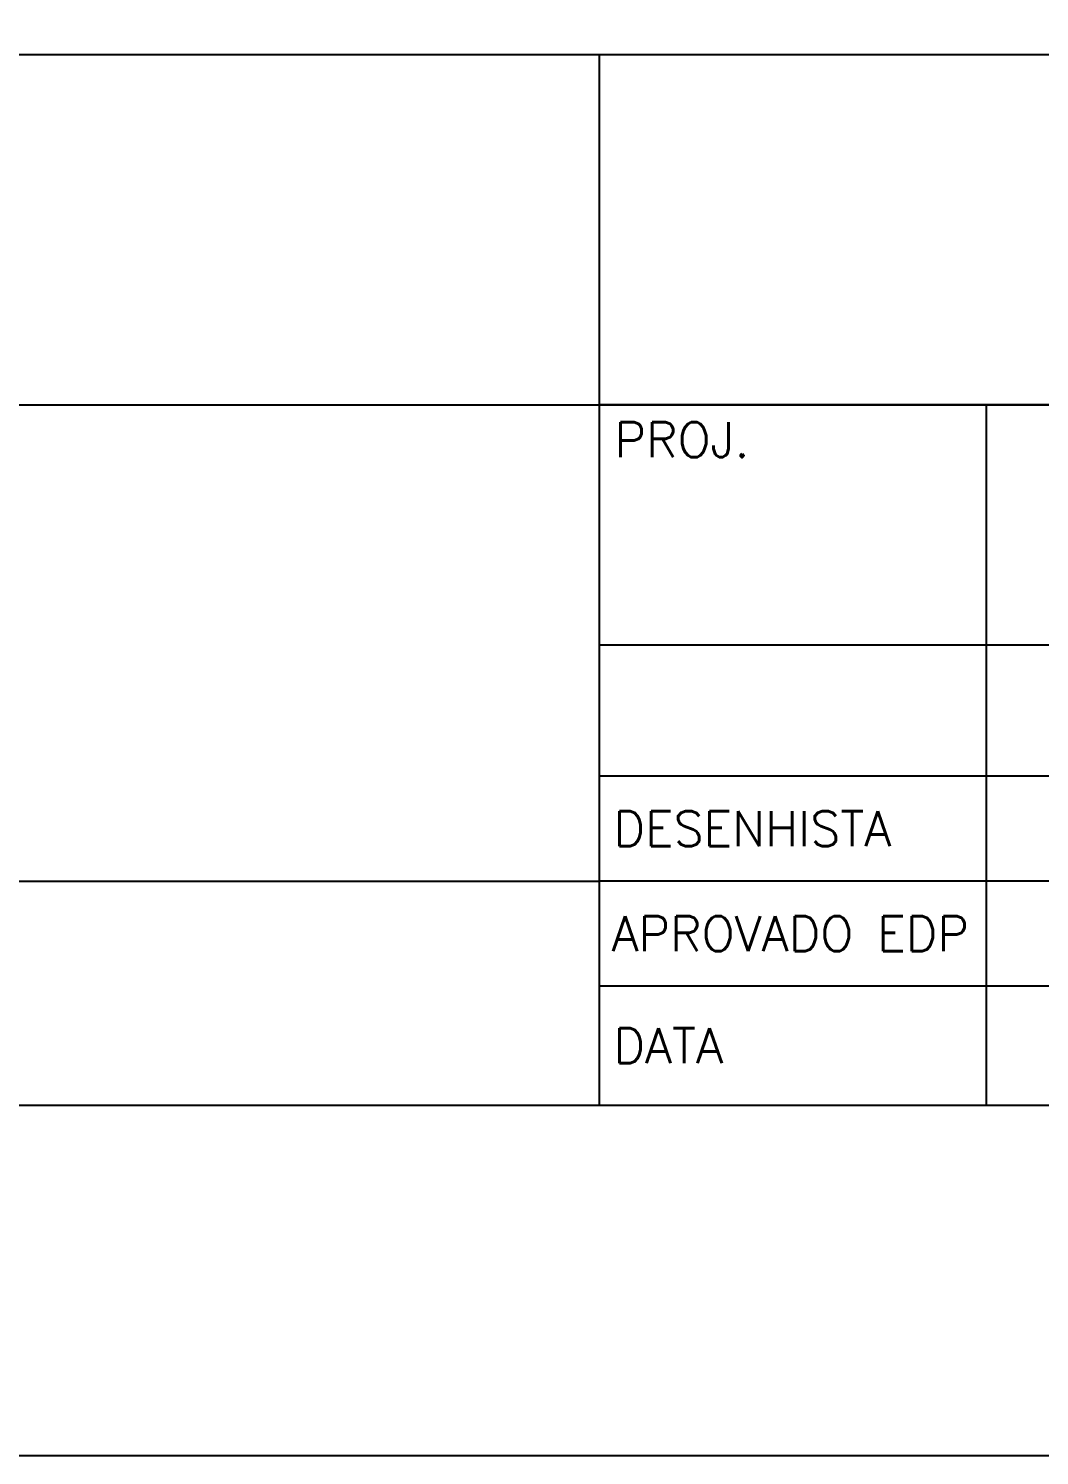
# Model space of a CAD drawing. Header units: millimetres. Extents: x 0 to 420, y 0 to 297.
# Drawn here: x 264.7 to 293.56, y 0 to 40.74 of the extents above; entities that cross this region are included whole.
import ezdxf
from ezdxf.enums import TextEntityAlignment as Align

# ---------------------------------------------------------------- set-up
doc = ezdxf.new("R2010")
doc.units = ezdxf.units.MM
doc.layers.add('-1', color=7, linetype='Continuous')
doc.layers.add('1', color=7, linetype='Continuous')
doc.styles.add('LETRA20', font='romans.shx', dxfattribs={"height": 10})

msp = doc.modelspace()

# ---------------------------------------------------------------- linework, layer by layer
at = {"layer": '-1', "color": 7, "linetype": 'Continuous'}
for points in [[(20, 30), (410, 30)], [(292.041, 10), (292.041, 30)]]:
    msp.add_lwpolyline(points, dxfattribs=at)
at = {"color": 7, "linetype": 'Continuous'}
for points in [[(0, 0), (420, 0), (420, 297), (0, 297), (0, 0)], [(0, 0), (420, 0), (420, 297), (0, 297), (0, 0)], [(410, 45), (410, 287), (20, 287), (20, 10), (410, 10)], [(410, 287), (20, 287), (20, 10), (410, 10)]]:
    msp.add_lwpolyline(points, close=True, dxfattribs=at)
at = {"layer": '1', "color": 7, "linetype": 'Continuous'}
for p, q in [((20, 40), (410, 40)), ((281, 10), (281, 40)), ((390, 30), (281, 30)), ((281, 23.144), (316, 23.144)), ((316, 19.4), (281, 19.4)), ((316, 16.4), (281, 16.4)), ((316, 13.4), (281, 13.4))]:
    msp.add_line(p, q, dxfattribs=at)
at = {"layer": '1', "color": 3, "linetype": 'Continuous'}
msp.add_line((20, 16.4), (281, 16.4), dxfattribs=at)

# ---------------------------------------------------------------- texts
at = {"layer": '1', "color": 4, "linetype": 'Continuous', "style": 'LETRA20'}
for s, p in [('PROJ.', (281.427, 29)), ('DESENHISTA', (281.4, 17.9)), ('APROVADO EDP', (281.342, 14.9)), ('DATA', (281.4, 11.7))]:
    msp.add_text(s, height=1, dxfattribs=at).set_placement(p, align=Align.MIDDLE_LEFT)

doc.saveas('drawing.dxf')
